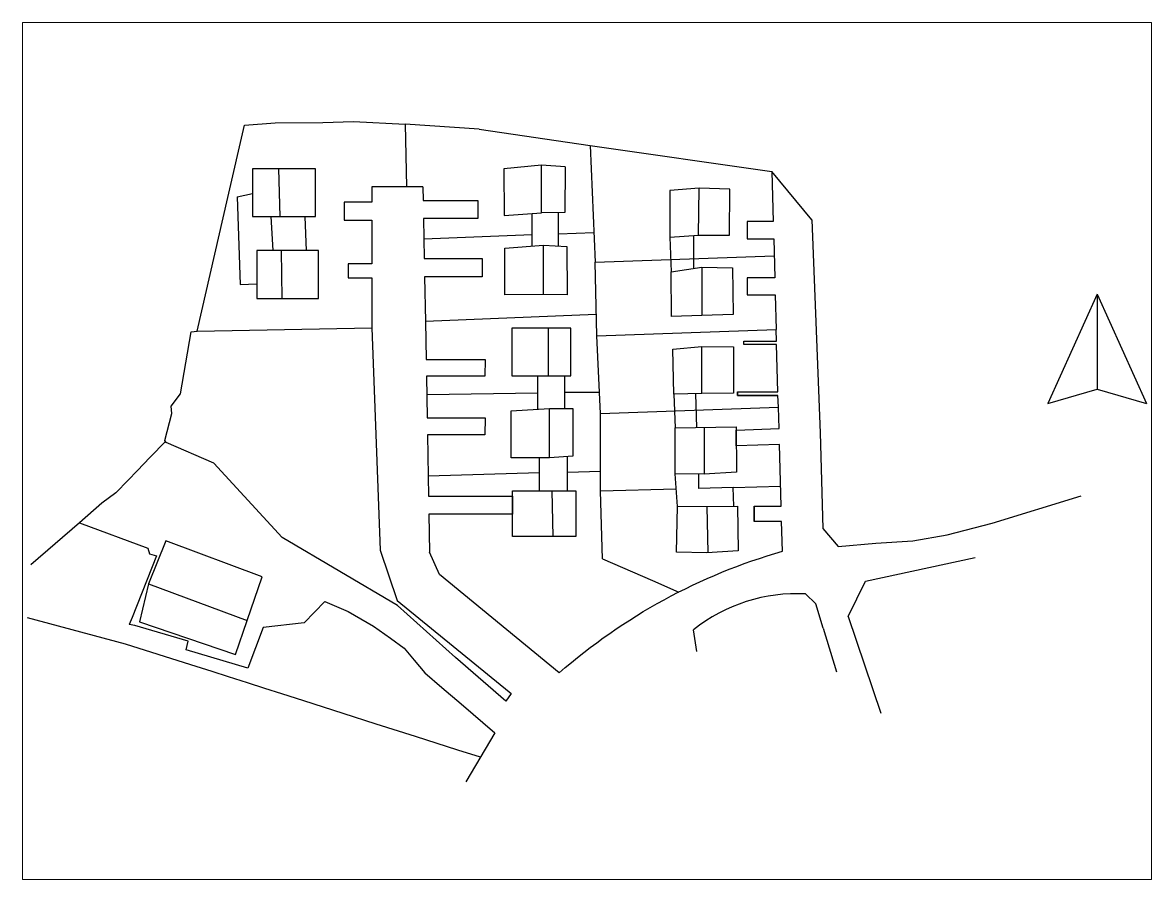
# Paper-space layout 'Layout2' of a CAD drawing. Header units: millimetres. Extents: x 26 to 231, y 20 to 176.
# The model-space entities are those that its viewports show. They can reach past a viewport. Long polylines and large blocks are cut down to what shows.
import ezdxf

# ---------------------------------------------------------------- set-up
doc = ezdxf.new("R2010")
doc.units = ezdxf.units.MM

msp = doc.modelspace()

# ---------------------------------------------------------------- linework, layer by layer
for p, q in [((218.97, 108.07), (219.79, 88.9)), ((219.79, 88.9), (249.23, 89.94)), ((220.07, 76.79), (219.79, 88.9)), ((302.34, 83.64), (294.22, 65.64)), ((302.34, 83.64), (302.34, 68.02)), ((302.34, 83.64), (310.45, 65.64)), ((302.34, 83.64), (302.34, 68.02)), ((219.99, 80.28), (191.92, 79.11)), ((220.07, 76.79), (249.57, 77.83)), ((220.71, 64), (220.07, 76.79)), ((294.22, 65.64), (302.34, 68.02)), ((302.34, 68.02), (310.45, 65.64)), ((220.71, 64), (249.93, 65.03)), ((220.71, 51.24), (220.71, 64)), ((221, 40.13), (220.71, 51.24)), ((245.92, 48.77), (245.92, 46.25)), ((221, 40.13), (229.24, 36.56)), ((229.24, 36.56), (233.57, 34.68))]:
    msp.add_line(p, q)
for points in [[(206.03, 17.99), (205.11, 16.73), (196.83, 23.93), (187.33, 32.45), (168.36, 43.63), (157.14, 55.87), (149.29, 59.23), (149.29, 59.23), (149.1, 59.6), (150.23, 64), (150.13, 65.2), (151.66, 67.23), (153.4, 77.45), (154.41, 77.52), (159.46, 99.5), (162.15, 111.41), (167.24, 111.79), (175.05, 111.84), (180.08, 111.99), (188.6, 111.57)], [(200.77, 110.7), (188.6, 111.57), (188.78, 101.23)], [(200.77, 110.7), (218.97, 108.07)], [(218.97, 108.07), (248.85, 103.76)], [(167.78, 104.2), (167.96, 96.36)], [(211.01, 104.81), (204.8, 104.21)], [(204.8, 104.21), (204.87, 96.52)], [(211.01, 96.96), (211.01, 104.81)], [(214.86, 104.56), (211.01, 104.81)], [(214.86, 104.56), (214.85, 97.05)], [(248.85, 103.76), (249.08, 95.53), (244.8, 95.53), (244.8, 92.72), (249.16, 92.72), (249.34, 86.31), (244.8, 86.31), (244.8, 83.5), (249.41, 83.5), (249.57, 77.83)], [(255.42, 95.83), (248.85, 103.76)], [(183.12, 101.27), (183.12, 98.72), (178.55, 98.72), (178.55, 95.76), (183.12, 95.76), (183.12, 88.6), (179.23, 88.6), (179.23, 86.29), (183.12, 86.29), (183.12, 78.07)], [(191.51, 101.27), (183.12, 101.27)], [(191.51, 101.27), (191.55, 99.02), (200.55, 99.02), (200.55, 96.06), (191.61, 96.06), (191.73, 89.46), (201.23, 89.46), (201.23, 86.46), (191.78, 86.46), (191.92, 79.11)], [(232.1, 93), (236.8, 93.33), (241.9, 93.3), (241.94, 100.88), (236.91, 101.04), (232.06, 100.65), (232.1, 93)], [(236.8, 93.33), (236.91, 101.04)], [(160.97, 99.63), (163.49, 100.18)], [(160.97, 99.63), (161.47, 85.19)], [(204.87, 96.52), (211.01, 96.96)], [(209.44, 91.52), (209.44, 96.85)], [(214.85, 97.05), (211.01, 96.96)], [(213.81, 91.51), (213.81, 97.03)], [(166.87, 90.77), (166.55, 96.36)], [(172.08, 96.32), (172.3, 90.8)], [(255.42, 95.83), (256.81, 60.85), (257.24, 45.14), (259.73, 42.15)], [(209.44, 93.35), (191.67, 92.66)], [(213.81, 93.51), (219.58, 93.74)], [(232.1, 93), (232.29, 87.28)], [(235.97, 93.27), (235.97, 87.85)], [(215.19, 83.49), (211.34, 83.58), (204.95, 83.51), (204.96, 91.2), (211.34, 91.65), (215.15, 91.44), (215.19, 83.49)], [(211.34, 83.58), (211.34, 91.65)], [(168.35, 82.91), (168.25, 90.77)], [(237.33, 88.06), (242.36, 87.92), (242.47, 80.26), (237.33, 80.09), (232.35, 79.93), (232.29, 87.28), (237.33, 88.06)], [(237.33, 88.06), (237.33, 80.09)], [(161.47, 85.19), (164.19, 85.32)], [(154.41, 77.52), (183.12, 78.07)], [(183.12, 78.07), (184.47, 41.54), (187.25, 33.28), (205.69, 18.29)], [(191.92, 79.11), (192.03, 72.9), (201.73, 72.9), (201.66, 70.12), (192.08, 70.12), (192.21, 63.31), (201.73, 63.31), (201.66, 60.53), (192.26, 60.53), (192.38, 53.7)], [(212.14, 70.19), (212.14, 78.04)], [(249.93, 65.03), (249.81, 66.98), (243.19, 66.98), (243.19, 67.56), (249.86, 67.56), (249.64, 75.34), (244.27, 75.34), (244.27, 75.92), (249.63, 75.92), (249.57, 77.83)], [(232.56, 74.59), (237.33, 75.02), (242.57, 74.99), (242.54, 67.33), (237.36, 67.27), (232.74, 67.21), (232.56, 74.59)], [(237.36, 67.27), (237.33, 75.02)], [(210.41, 64.7), (210.41, 70.19)], [(214.81, 64.81), (214.81, 70.19)], [(210.41, 67.35), (192.14, 67.06)], [(214.81, 67.5), (220.53, 67.51)], [(232.74, 67.21), (232.98, 61.63)], [(236.51, 61.7), (236.36, 67.25)], [(243.19, 67.56), (243.19, 67.56)], [(243.19, 67.56), (243.19, 66.98), (249.81, 66.98)], [(250.59, 41.38), (250.46, 46.25), (245.92, 46.25), (245.92, 48.77), (250.38, 48.77), (250.1, 58.93), (243, 58.7), (242.98, 61.27), (250.03, 61.55), (249.93, 65.03)], [(212.29, 56.72), (212.29, 64.81), (216.12, 64.81), (216.12, 57.02), (212.29, 56.72), (205.99, 56.72), (205.99, 64.44), (212.29, 64.81)], [(232.98, 61.63), (242.97, 61.83), (243.02, 54.37), (237.72, 54.06), (232.98, 54.11), (232.98, 61.63)], [(237.75, 61.72), (237.72, 54.06)], [(149.19, 59.42), (146.69, 56.82), (144.51, 54.57), (143.04, 53.04), (141.02, 50.95), (138.73, 49.26), (135.08, 46.04), (127.06, 39.16)], [(210.64, 51.33), (210.64, 56.72)], [(215.26, 51.33), (215.26, 56.95)], [(210.64, 54.25), (192.38, 53.7)], [(215.26, 54.39), (220.71, 54.55)], [(233.32, 48.71), (232.98, 54.11)], [(242.59, 48.8), (242.52, 51.83), (236.84, 51.68), (236.87, 54.07)], [(192.38, 53.7), (192.44, 50.41), (206.21, 50.41), (206.21, 47.45), (192.49, 47.45), (192.61, 41.23)], [(242.52, 51.83), (250.29, 52.05)], [(212.91, 43.82), (212.74, 51.33)], [(233.14, 51.58), (220.71, 51.24)], [(259.73, 42.15), (265.95, 42.7), (272, 43.1), (277.68, 44.09), (285.08, 45.98), (299.71, 50.48)], [(233.32, 48.71), (243.22, 48.8), (243.34, 41.43), (238.17, 41.12), (233.19, 41.22), (233.32, 48.71)], [(238.19, 48.75), (238.32, 41.13)], [(135.08, 46.04), (146.31, 41.89), (146.57, 40.96), (147.69, 40.63), (143.7, 30.5), (143.23, 29.35)], [(160.71, 24.43), (162.62, 29.98), (165.09, 37.19), (149.26, 43.09), (146.39, 36.02), (144.9, 29.76), (160.71, 24.43)], [(149.26, 43.09), (146.39, 36.02)], [(213.9, 21.4), (194.22, 37.57), (192.61, 41.23)], [(264.27, 36.48), (282.25, 40.33)], [(146.39, 36.02), (162.62, 29.98)], [(261.39, 30.68), (264.27, 36.48)], [(256.07, 32.76), (254.4, 34.37)], [(175.39, 33.13), (171.99, 29.63), (165.25, 28.85), (162.72, 22.15), (152.58, 25.2), (152.92, 26.58)], [(175.39, 33.13), (179.19, 31.5), (183.39, 29.07), (186.18, 27.08), (188.43, 25.48), (190.07, 23.5), (191.83, 21.38), (194.63, 18.99), (197.78, 16.3), (203.34, 11.53), (198.56, 3.51)], [(257.27, 28.74), (256.07, 32.76)], [(200.95, 7.52), (197.24, 8.7), (190.29, 10.92), (183.81, 12.99), (178.41, 14.72), (171.92, 16.79), (168.31, 17.94), (165.5, 18.84), (162.66, 19.75), (159.56, 20.74), (156.86, 21.6), (153.37, 22.71), (142.64, 26.14), (126.49, 30.43)], [(261.39, 30.68), (266.77, 14.77)], [(152.92, 26.58), (144.13, 29.17), (143.23, 29.35)], [(236.5, 24.9), (235.98, 28.48)], [(257.27, 28.74), (259.5, 21.59)], [(205.69, 18.29), (206.03, 17.99)]]:
    msp.add_lwpolyline(points)
for points in [[(173.86, 104.2), (163.49, 104.2), (163.49, 96.36), (173.86, 96.36)], [(164.19, 82.91), (174.32, 82.91), (174.32, 90.77), (164.19, 90.77)], [(206.11, 70.19), (215.82, 70.19), (215.82, 78.04), (206.11, 78.04)], [(216.62, 43.82), (206.21, 43.82), (206.21, 51.33), (216.62, 51.33)]]:
    msp.add_lwpolyline(points, close=True)
for points in [[(213.9, 21.4, -0.110295), (250.59, 41.38, -0.192195)], [(254.4, 34.37, 0.183225), (235.98, 28.48, 2.368719)]]:
    msp.add_lwpolyline(points, format="xyb")

psp = doc.layouts.new('Layout2')

# ---------------------------------------------------------------- viewports
at = {"layer": '0'}
psp.add_viewport(center=(128.5, 97.5), size=(205.6, 156), view_center_point=(218.47, 57.85), view_height=140.7775, dxfattribs=at)

doc.saveas('drawing.dxf')
